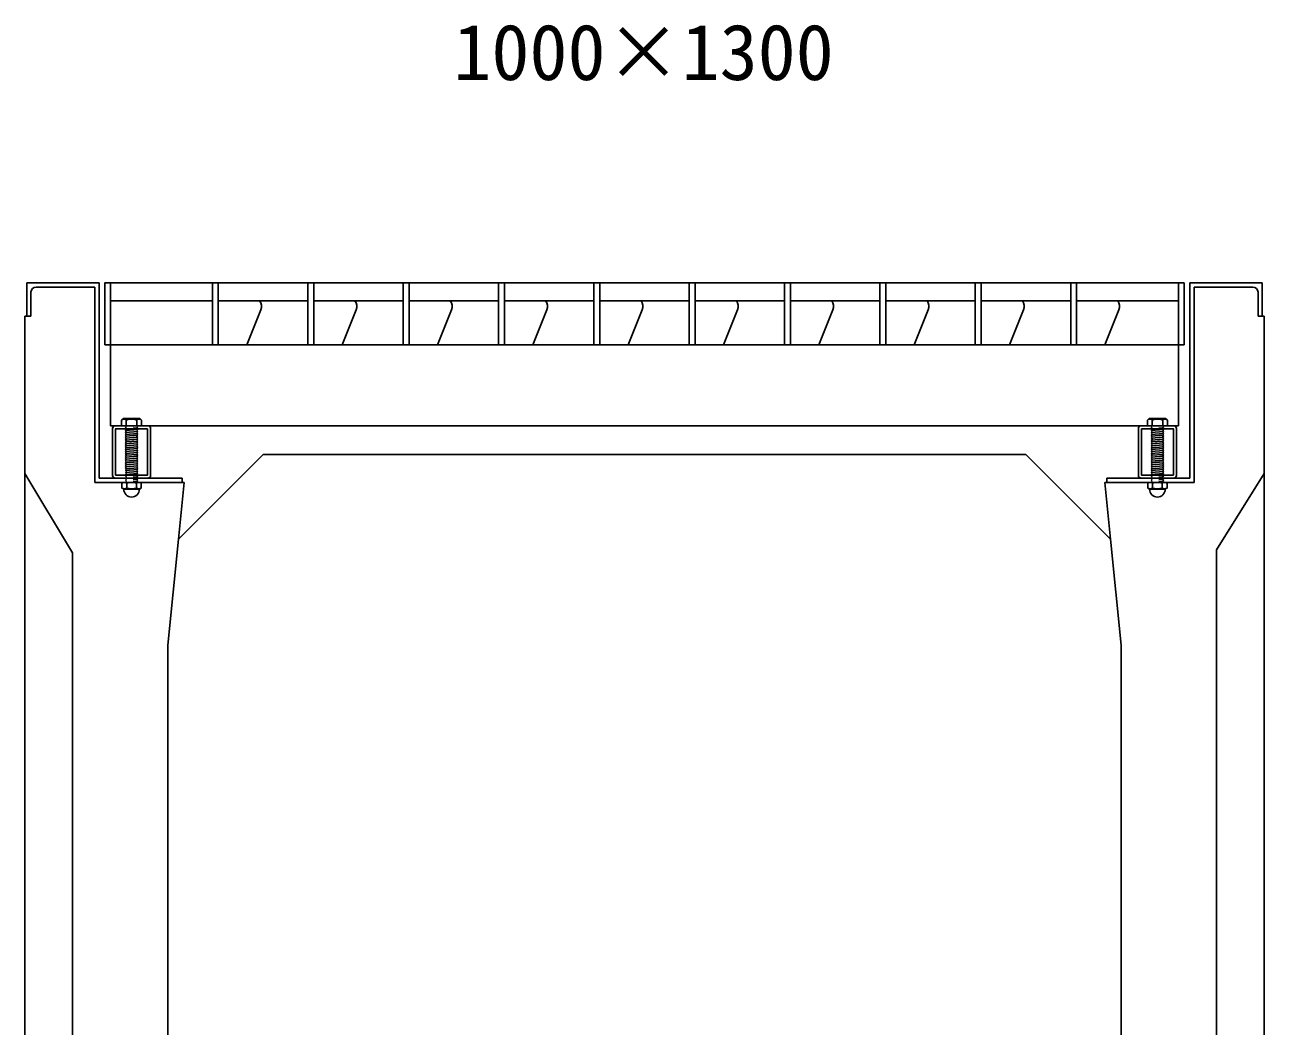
# Model space of a CAD drawing. Units: millimetres, scale not verified. Extents: x -16800 to 16800, y -5940 to 5940.
# Drawn here: x -5050 to -3750, y -1510 to -459 of the extents above; entities that cross this region are included whole.
import ezdxf
from ezdxf.enums import TextEntityAlignment as Align

# ---------------------------------------------------------------- set-up
doc = ezdxf.new("R2010")
doc.units = ezdxf.units.MM
doc.header["$LTSCALE"] = 20
doc.linetypes.add('DOTTED', pattern=[1.75, 0.25, -1.5])
for name, color, linetype, lineweight in [('0-2_HATCH', 6, 'Continuous', 25), ('0-5_OUTLINE', 3, 'Continuous', 25), ('0-6_TXT', 7, 'Continuous', 25)]:
    doc.layers.add(name, color=color, linetype=linetype, lineweight=lineweight)
doc.styles.add('ＭＳ ゴシック', font='')
doc.styles.get('ＭＳ ゴシック').set_extended_font_data('MS Gothic')

msp = doc.modelspace()

# ---------------------------------------------------------------- linework, layer by layer
at = {"layer": '0-2_HATCH'}
for p, q in [((-5043, -739.85), (-5043, -764.85)), ((-5037.5, -734.35), (-4976, -734.35)), ((-4976, -734.35), (-4976, -939.35)), ((-4971.5, -729.85), (-4971.5, -934.85)), ((-4959.5, -729.85), (-4959.5, -879.85)), ((-4852.5, -794.85), (-4852.5, -729.85)), ((-4846.5, -794.85), (-4846.5, -729.85)), ((-4752.5, -794.85), (-4752.5, -729.85)), ((-4746.5, -794.85), (-4746.5, -729.85)), ((-4652.5, -794.85), (-4652.5, -729.85)), ((-4646.5, -794.85), (-4646.5, -729.85)), ((-4552.5, -794.85), (-4552.5, -729.85)), ((-4546.5, -794.85), (-4546.5, -729.85)), ((-4452.5, -794.85), (-4452.5, -729.85)), ((-4446.5, -794.85), (-4446.5, -729.85)), ((-4352.5, -794.85), (-4352.5, -729.85)), ((-4346.5, -794.85), (-4346.5, -729.85)), ((-4252.5, -794.85), (-4252.5, -729.85)), ((-4246.5, -794.85), (-4246.5, -729.85)), ((-4152.5, -794.85), (-4152.5, -729.85)), ((-4146.5, -794.85), (-4146.5, -729.85)), ((-4052.5, -794.85), (-4052.5, -729.85)), ((-4046.5, -794.85), (-4046.5, -729.85)), ((-3952.5, -794.85), (-3952.5, -729.85)), ((-3946.5, -794.85), (-3946.5, -729.85)), ((-3839.5, -729.85), (-3839.5, -879.85)), ((-3833.5, -729.85), (-3833.5, -794.85)), ((-3827.5, -729.85), (-3827.5, -934.85)), ((-3823, -734.35), (-3823, -939.35)), ((-3761.5, -734.35), (-3823, -734.35)), ((-3756, -739.85), (-3756, -764.85)), ((-4852.5, -748.84), (-4959.5, -748.84)), ((-4752.5, -748.84), (-4846.5, -748.84)), ((-4652.5, -748.84), (-4746.5, -748.84)), ((-4552.5, -748.84), (-4646.5, -748.84)), ((-4452.5, -748.84), (-4546.5, -748.84)), ((-4352.5, -748.84), (-4446.5, -748.84)), ((-4252.5, -748.84), (-4346.5, -748.84)), ((-4152.5, -748.84), (-4246.5, -748.84)), ((-4052.5, -748.84), (-4146.5, -748.84)), ((-3952.5, -748.84), (-4046.5, -748.84)), ((-3839.5, -748.85), (-3946.5, -748.85)), ((-5047.5, -764.85), (-5043, -764.85)), ((-4816.5, -794.84), (-4801.93, -758.42)), ((-4716.5, -794.84), (-4701.93, -758.42)), ((-4616.5, -794.84), (-4601.93, -758.42)), ((-4516.5, -794.84), (-4501.93, -758.42)), ((-4416.5, -794.84), (-4401.93, -758.42)), ((-4316.5, -794.84), (-4301.93, -758.42)), ((-4216.5, -794.84), (-4201.93, -758.42)), ((-4116.5, -794.84), (-4101.93, -758.42)), ((-3916.5, -794.85), (-3901.93, -758.42)), ((-3751.5, -764.85), (-3756, -764.85)), ((-3833.5, -794.85), (-4965.5, -794.85)), ((-4752.5, -794.85), (-4627.5, -794.85)), ((-4552.5, -794.85), (-4527.5, -794.85)), ((-4452.5, -794.85), (-4427.5, -794.85)), ((-4352.5, -794.85), (-4327.5, -794.85)), ((-4252.5, -794.85), (-4227.5, -794.85)), ((-4152.5, -794.85), (-4127.5, -794.85)), ((-4052.5, -794.85), (-4027.5, -794.85)), ((-3952.5, -794.85), (-3911.5, -794.85)), ((-3946.5, -794.85), (-3900.5, -794.85)), ((-3839.5, -879.85), (-4959.5, -879.85)), ((-4957.5, -882.85), (-4957.5, -931.85)), ((-4954.5, -879.85), (-4920.5, -879.85)), ((-4946, -872.34), (-4948, -873.84)), ((-4948, -879.84), (-4948, -873.84)), ((-4927, -879.85), (-4948, -879.84)), ((-4947.67, -873.57), (-4946, -872.34)), ((-4929, -872.35), (-4946, -872.34)), ((-4944, -879.85), (-4931, -879.84)), ((-4944, -880.85), (-4943, -879.85)), ((-4943, -881.85), (-4944, -880.85)), ((-4944, -882.85), (-4943, -881.85)), ((-4943, -883.85), (-4944, -882.85)), ((-4944, -884.85), (-4943, -883.85)), ((-4931, -883.85), (-4944, -884.85)), ((-4943, -879.85), (-4943, -873.84)), ((-4932, -879.85), (-4932, -873.84)), ((-4932, -880.85), (-4931, -879.85)), ((-4931, -881.85), (-4932, -880.85)), ((-4932, -884.85), (-4931, -883.85)), ((-4927.32, -873.57), (-4929, -872.35)), ((-4927, -879.85), (-4927, -873.84)), ((-4917.5, -882.85), (-4917.5, -931.85)), ((-3881.5, -882.85), (-3881.5, -931.85)), ((-3844.5, -879.85), (-3878.5, -879.85)), ((-3870, -872.34), (-3872, -873.84)), ((-3872, -879.84), (-3872, -873.84)), ((-3851, -879.85), (-3872, -879.84)), ((-3871.67, -873.57), (-3870, -872.34)), ((-3853, -872.35), (-3870, -872.34)), ((-3868, -879.85), (-3855, -879.84)), ((-3868, -880.85), (-3867, -879.85)), ((-3867, -881.85), (-3868, -880.85)), ((-3868, -882.85), (-3867, -881.85)), ((-3867, -883.85), (-3868, -882.85)), ((-3868, -884.85), (-3867, -883.85)), ((-3855, -883.85), (-3868, -884.85)), ((-3867, -879.85), (-3867, -873.84)), ((-3856, -879.85), (-3856, -873.84)), ((-3856, -880.85), (-3855, -879.85)), ((-3855, -881.85), (-3856, -880.85)), ((-3856, -884.85), (-3855, -883.85)), ((-3851.33, -873.57), (-3853, -872.35)), ((-3851, -879.85), (-3851, -873.84)), ((-3841.5, -882.85), (-3841.5, -931.85)), ((-4943, -885.85), (-4944, -884.85)), ((-4944, -886.85), (-4943, -885.85)), ((-4931, -885.85), (-4944, -886.85)), ((-4943, -887.84), (-4944, -886.85)), ((-4944, -888.85), (-4943, -887.84)), ((-4931, -887.84), (-4944, -888.85)), ((-4943, -889.85), (-4944, -888.85)), ((-4944, -890.85), (-4943, -889.85)), ((-4931, -889.85), (-4944, -890.85)), ((-4943, -891.84), (-4944, -890.85)), ((-4931, -891.84), (-4944, -892.85)), ((-4944, -892.85), (-4943, -891.84)), ((-4931, -893.85), (-4944, -894.85)), ((-4943, -895.84), (-4944, -894.85)), ((-4944, -896.84), (-4943, -895.84)), ((-4931, -895.85), (-4944, -896.85)), ((-4943, -897.84), (-4944, -896.84)), ((-4931, -885.85), (-4932, -884.85)), ((-4932, -886.85), (-4931, -885.85)), ((-4931, -887.84), (-4932, -886.85)), ((-4932, -888.85), (-4931, -887.84)), ((-4931, -889.85), (-4932, -888.85)), ((-4932, -892.85), (-4931, -891.84)), ((-4931, -893.85), (-4932, -892.85)), ((-4932, -894.85), (-4931, -893.85)), ((-4931, -895.84), (-4932, -894.85)), ((-4932, -896.85), (-4931, -895.85)), ((-4932, -896.85), (-4931, -897.85)), ((-3867, -885.85), (-3868, -884.85)), ((-3868, -886.85), (-3867, -885.85)), ((-3855, -885.85), (-3868, -886.85)), ((-3867, -887.84), (-3868, -886.85)), ((-3868, -888.85), (-3867, -887.84)), ((-3855, -887.84), (-3868, -888.85)), ((-3867, -889.85), (-3868, -888.85)), ((-3868, -890.85), (-3867, -889.85)), ((-3855, -889.85), (-3868, -890.85)), ((-3867, -891.84), (-3868, -890.85)), ((-3855, -891.84), (-3868, -892.85)), ((-3868, -892.85), (-3867, -891.84)), ((-3855, -893.85), (-3868, -894.85)), ((-3867, -895.84), (-3868, -894.85)), ((-3868, -896.84), (-3867, -895.84)), ((-3855, -895.85), (-3868, -896.85)), ((-3867, -897.84), (-3868, -896.84)), ((-3855, -885.85), (-3856, -884.85)), ((-3856, -886.85), (-3855, -885.85)), ((-3855, -887.84), (-3856, -886.85)), ((-3856, -888.85), (-3855, -887.84)), ((-3855, -889.85), (-3856, -888.85)), ((-3856, -892.85), (-3855, -891.84)), ((-3855, -893.85), (-3856, -892.85)), ((-3856, -894.85), (-3855, -893.85)), ((-3855, -895.84), (-3856, -894.85)), ((-3856, -896.85), (-3855, -895.85)), ((-3856, -896.85), (-3855, -897.85)), ((-4931, -897.84), (-4944, -898.84)), ((-4944, -898.84), (-4943, -897.84)), ((-4943, -899.84), (-4944, -898.84)), ((-4931, -899.84), (-4944, -900.84)), ((-4944, -900.84), (-4943, -899.84)), ((-4943, -901.84), (-4944, -900.84)), ((-4931, -901.84), (-4944, -902.84)), ((-4944, -902.84), (-4943, -901.84)), ((-4943, -903.84), (-4944, -902.84)), ((-4931, -903.84), (-4944, -904.84)), ((-4944, -904.84), (-4943, -903.84)), ((-4943, -905.84), (-4944, -904.84)), ((-4931, -905.84), (-4944, -906.84)), ((-4944, -906.84), (-4943, -905.84)), ((-4943, -907.84), (-4944, -906.84)), ((-4931, -907.84), (-4944, -908.84)), ((-4944, -908.84), (-4943, -907.84)), ((-4943, -909.84), (-4944, -908.84)), ((-4931, -909.84), (-4944, -910.84)), ((-4944, -910.84), (-4943, -909.84)), ((-4932, -898.84), (-4931, -897.84)), ((-4932, -898.84), (-4931, -899.84)), ((-4932, -900.84), (-4931, -899.84)), ((-4932, -900.84), (-4931, -901.84)), ((-4932, -902.84), (-4931, -901.84)), ((-4932, -902.84), (-4931, -903.84)), ((-4932, -904.84), (-4931, -903.84)), ((-4932, -904.84), (-4931, -905.84)), ((-4932, -906.84), (-4931, -905.84)), ((-4932, -906.84), (-4931, -907.84)), ((-4932, -908.84), (-4931, -907.84)), ((-4932, -908.84), (-4931, -909.84)), ((-4932, -910.84), (-4931, -909.84)), ((-3855, -897.84), (-3868, -898.84)), ((-3868, -898.84), (-3867, -897.84)), ((-3867, -899.84), (-3868, -898.84)), ((-3855, -899.84), (-3868, -900.84)), ((-3868, -900.84), (-3867, -899.84)), ((-3867, -901.84), (-3868, -900.84)), ((-3855, -901.84), (-3868, -902.84)), ((-3868, -902.84), (-3867, -901.84)), ((-3867, -903.84), (-3868, -902.84)), ((-3855, -903.84), (-3868, -904.84)), ((-3868, -904.84), (-3867, -903.84)), ((-3867, -905.84), (-3868, -904.84)), ((-3855, -905.84), (-3868, -906.84)), ((-3868, -906.84), (-3867, -905.84)), ((-3867, -907.84), (-3868, -906.84)), ((-3855, -907.84), (-3868, -908.84)), ((-3868, -908.84), (-3867, -907.84)), ((-3867, -909.84), (-3868, -908.84)), ((-3855, -909.84), (-3868, -910.84)), ((-3868, -910.84), (-3867, -909.84)), ((-3856, -898.84), (-3855, -897.84)), ((-3856, -898.84), (-3855, -899.84)), ((-3856, -900.84), (-3855, -899.84)), ((-3856, -900.84), (-3855, -901.84)), ((-3856, -902.84), (-3855, -901.84)), ((-3856, -902.84), (-3855, -903.84)), ((-3856, -904.84), (-3855, -903.84)), ((-3856, -904.84), (-3855, -905.84)), ((-3856, -906.84), (-3855, -905.84)), ((-3856, -906.84), (-3855, -907.84)), ((-3856, -908.84), (-3855, -907.84)), ((-3856, -908.84), (-3855, -909.84)), ((-3856, -910.84), (-3855, -909.84)), ((-4943, -911.84), (-4944, -910.84)), ((-4931, -911.84), (-4944, -912.84)), ((-4944, -912.84), (-4943, -911.84)), ((-4943, -913.84), (-4944, -912.84)), ((-4931, -913.84), (-4944, -914.84)), ((-4944, -914.84), (-4943, -913.84)), ((-4943, -915.84), (-4944, -914.84)), ((-4931, -915.84), (-4944, -916.84)), ((-4944, -916.84), (-4943, -915.84)), ((-4943, -917.84), (-4944, -916.84)), ((-4931, -917.84), (-4944, -918.84)), ((-4944, -918.84), (-4943, -917.84)), ((-4943, -919.84), (-4944, -918.84)), ((-4931, -919.84), (-4944, -920.84)), ((-4944, -920.84), (-4943, -919.84)), ((-4943, -921.84), (-4944, -920.84)), ((-4931, -921.84), (-4944, -922.84)), ((-4944, -922.84), (-4943, -921.84)), ((-4943, -923.84), (-4944, -922.84)), ((-4932, -910.84), (-4931, -911.84)), ((-4932, -912.84), (-4931, -911.84)), ((-4932, -912.84), (-4931, -913.84)), ((-4932, -914.84), (-4931, -913.84)), ((-4932, -914.84), (-4931, -915.84)), ((-4932, -916.84), (-4931, -915.84)), ((-4932, -916.84), (-4931, -917.84)), ((-4932, -918.84), (-4931, -917.84)), ((-4932, -918.84), (-4931, -919.85)), ((-4932, -920.84), (-4931, -919.84)), ((-4932, -920.84), (-4931, -921.84)), ((-4932, -922.84), (-4931, -921.84)), ((-4932, -922.84), (-4930.99, -923.85)), ((-3867, -911.84), (-3868, -910.84)), ((-3855, -911.84), (-3868, -912.84)), ((-3868, -912.84), (-3867, -911.84)), ((-3867, -913.84), (-3868, -912.84)), ((-3855, -913.84), (-3868, -914.84)), ((-3868, -914.84), (-3867, -913.84)), ((-3867, -915.84), (-3868, -914.84)), ((-3855, -915.84), (-3868, -916.84)), ((-3868, -916.84), (-3867, -915.84)), ((-3867, -917.84), (-3868, -916.84)), ((-3855, -917.84), (-3868, -918.84)), ((-3868, -918.84), (-3867, -917.84)), ((-3867, -919.84), (-3868, -918.84)), ((-3855, -919.84), (-3868, -920.84)), ((-3868, -920.84), (-3867, -919.84)), ((-3867, -921.84), (-3868, -920.84)), ((-3855, -921.84), (-3868, -922.84)), ((-3868, -922.84), (-3867, -921.84)), ((-3867, -923.84), (-3868, -922.84)), ((-3856, -910.84), (-3855, -911.84)), ((-3856, -912.84), (-3855, -911.84)), ((-3856, -912.84), (-3855, -913.84)), ((-3856, -914.84), (-3855, -913.84)), ((-3856, -914.84), (-3855, -915.84)), ((-3856, -916.84), (-3855, -915.84)), ((-3856, -916.84), (-3855, -917.84)), ((-3856, -918.84), (-3855, -917.84)), ((-3856, -918.84), (-3855, -919.85)), ((-3856, -920.84), (-3855, -919.84)), ((-3856, -920.84), (-3855, -921.84)), ((-3856, -922.84), (-3855, -921.84)), ((-3856, -922.84), (-3855, -923.85)), ((-4954.5, -934.85), (-4920.5, -934.85)), ((-4931, -923.85), (-4944, -924.85)), ((-4944, -924.85), (-4943, -923.85)), ((-4943, -925.85), (-4944, -924.85)), ((-4930.99, -925.85), (-4943.99, -926.85)), ((-4943.99, -926.85), (-4942.99, -925.85)), ((-4942.99, -927.85), (-4943.99, -926.85)), ((-4930.99, -927.85), (-4943.99, -928.85)), ((-4943.99, -928.85), (-4942.99, -927.85)), ((-4942.99, -929.85), (-4943.99, -928.85)), ((-4930.99, -929.85), (-4943.99, -930.85)), ((-4943.99, -930.85), (-4942.99, -929.85)), ((-4942.99, -931.85), (-4943.99, -930.85)), ((-4943.99, -932.85), (-4942.99, -931.85)), ((-4942.99, -933.85), (-4943.99, -932.85)), ((-4943.98, -934.86), (-4942.98, -933.86)), ((-4942.98, -935.86), (-4943.98, -934.86)), ((-4943.98, -936.86), (-4942.98, -935.86)), ((-4932, -924.85), (-4931, -923.85)), ((-4932, -924.85), (-4930.99, -925.85)), ((-4931.99, -926.85), (-4930.99, -925.85)), ((-4931.99, -926.85), (-4930.99, -927.85)), ((-4931.99, -928.85), (-4930.99, -927.85)), ((-4931.99, -928.85), (-4930.99, -929.85)), ((-4931.99, -930.85), (-4930.99, -929.85)), ((-4931.99, -930.85), (-4930.99, -931.85)), ((-4931.99, -932.85), (-4930.99, -931.85)), ((-4931.99, -932.85), (-4930.98, -933.86)), ((-4931.98, -934.86), (-4930.98, -933.86)), ((-4931.98, -934.86), (-4930.98, -935.86)), ((-4931.98, -936.86), (-4930.98, -935.86)), ((-3844.5, -934.85), (-3878.5, -934.85)), ((-3855, -923.85), (-3868, -924.85)), ((-3868, -924.85), (-3867, -923.85)), ((-3867, -925.85), (-3868, -924.85)), ((-3854.99, -925.85), (-3867.99, -926.85)), ((-3867.99, -926.85), (-3866.99, -925.85)), ((-3866.99, -927.85), (-3867.99, -926.85)), ((-3854.99, -927.85), (-3867.99, -928.85)), ((-3867.99, -928.85), (-3866.99, -927.85)), ((-3866.99, -929.85), (-3867.99, -928.85)), ((-3854.99, -929.85), (-3867.99, -930.85)), ((-3867.99, -930.85), (-3866.99, -929.85)), ((-3866.99, -931.85), (-3867.99, -930.85)), ((-3867.99, -932.85), (-3866.99, -931.85)), ((-3866.99, -933.85), (-3867.99, -932.85)), ((-3867.99, -934.86), (-3866.99, -933.86)), ((-3866.99, -935.86), (-3867.99, -934.86)), ((-3867.98, -936.86), (-3866.98, -935.86)), ((-3856, -924.85), (-3855, -923.85)), ((-3856, -924.85), (-3854.99, -925.85)), ((-3855.99, -926.85), (-3854.99, -925.85)), ((-3855.99, -926.85), (-3854.99, -927.85)), ((-3855.99, -928.85), (-3854.99, -927.85)), ((-3855.99, -928.85), (-3854.99, -929.85)), ((-3855.99, -930.85), (-3854.99, -929.85)), ((-3855.99, -930.85), (-3854.99, -931.85)), ((-3855.99, -932.85), (-3854.99, -931.85)), ((-3855.99, -932.85), (-3854.98, -933.86)), ((-3855.98, -934.86), (-3854.98, -933.86)), ((-3855.98, -934.86), (-3854.98, -935.86)), ((-3855.98, -936.86), (-3854.98, -935.86)), ((-4946.84, -939.35), (-4947.71, -939.99)), ((-4947.71, -939.99), (-4947.7, -945.18)), ((-4946.01, -946.15), (-4947.7, -945.18)), ((-4928.16, -939.34), (-4946.84, -939.35)), ((-4946.01, -946.47), (-4946.01, -946.15)), ((-4928.99, -946.15), (-4946.01, -946.15)), ((-4928.99, -946.47), (-4946.01, -946.47)), ((-4943.99, -938.85), (-4942.99, -937.85)), ((-4943.5, -939.35), (-4943.99, -938.85)), ((-4942.98, -937.86), (-4943.98, -936.86)), ((-4942.6, -939.99), (-4942.6, -945.18)), ((-4932.4, -939.99), (-4932.4, -945.18)), ((-4931.99, -938.85), (-4930.99, -937.85)), ((-4931.99, -938.85), (-4931.5, -939.35)), ((-4931.98, -936.86), (-4930.98, -937.86)), ((-4928.99, -946.15), (-4927.29, -945.18)), ((-4928.99, -946.47), (-4928.99, -946.15)), ((-4928.16, -939.34), (-4927.29, -939.99)), ((-4927.29, -939.99), (-4927.29, -945.18)), ((-4882.45, -939.35), (-4888.39, -998.73)), ((-3916.55, -939.35), (-3910.61, -998.73)), ((-3870.84, -939.35), (-3871.71, -939.99)), ((-3871.71, -939.99), (-3871.71, -945.18)), ((-3870.01, -946.15), (-3871.71, -945.18)), ((-3852.16, -939.34), (-3870.84, -939.35)), ((-3870.01, -946.47), (-3870.01, -946.15)), ((-3852.99, -946.15), (-3870.01, -946.15)), ((-3852.99, -946.47), (-3870.01, -946.47)), ((-3867.99, -938.85), (-3866.99, -937.85)), ((-3867.5, -939.35), (-3867.99, -938.85)), ((-3866.98, -937.86), (-3867.98, -936.86)), ((-3866.6, -939.99), (-3866.6, -945.18)), ((-3856.4, -939.99), (-3856.4, -945.18)), ((-3855.99, -938.85), (-3854.99, -937.85)), ((-3855.99, -938.85), (-3855.5, -939.35)), ((-3855.98, -936.86), (-3854.98, -937.86)), ((-3852.99, -946.15), (-3851.29, -945.18)), ((-3852.99, -946.47), (-3852.99, -946.15)), ((-3852.16, -939.34), (-3851.29, -939.99)), ((-3851.29, -939.99), (-3851.29, -945.18))]:
    msp.add_line(p, q, dxfattribs=at)
at = {"layer": '0-2_HATCH', "linetype": 'DOTTED'}
for p, q in [((-4931, -879.85), (-4944, -880.85)), ((-4931, -881.85), (-4944, -882.85)), ((-3855, -879.85), (-3868, -880.85)), ((-3855, -881.85), (-3868, -882.85)), ((-4930.99, -931.85), (-4943.99, -932.85)), ((-4930.98, -933.86), (-4943.98, -934.86)), ((-4930.98, -935.86), (-4943.98, -936.86)), ((-3854.99, -931.85), (-3867.99, -932.85)), ((-3854.98, -933.86), (-3867.99, -934.86)), ((-3854.98, -935.86), (-3867.98, -936.86)), ((-4930.99, -937.85), (-4943.99, -938.85)), ((-4943.5, -939.35), (-4931.5, -939.35)), ((-3854.99, -937.85), (-3867.99, -938.85)), ((-3867.5, -939.35), (-3855.5, -939.35))]:
    msp.add_line(p, q, dxfattribs=at)
at = {"layer": '0-2_HATCH'}
for points in [[(-3833.5, -729.85), (-4965.5, -729.85), (-4965.5, -794.85)], [(-4046.5, -794.84), (-4016.5, -794.84), (-4001.93, -758.42)], [(-4931, -883.85), (-4932, -882.85), (-4931, -881.85)], [(-3855, -883.85), (-3856, -882.85), (-3855, -881.85)], [(-4944, -894.85), (-4943, -893.85), (-4944, -892.85)], [(-4931, -891.84), (-4932, -890.84), (-4931, -889.85)], [(-3868, -894.85), (-3867, -893.85), (-3868, -892.85)], [(-3855, -891.84), (-3856, -890.84), (-3855, -889.85)], [(-4884.5, -939.35), (-4884.5, -934.85), (-4971.5, -934.85)], [(-3914.5, -939.35), (-3914.5, -934.85), (-3827.5, -934.85)], [(-4882.45, -939.35), (-4884.5, -939.35), (-4976, -939.35)], [(-3916.55, -939.35), (-3914.5, -939.35), (-3823, -939.35)]]:
    msp.add_lwpolyline(points, dxfattribs=at)
for points in [[(-4920.7, -883.05), (-4920.7, -931.65), (-4954.3, -931.65), (-4954.3, -883.05)], [(-3878.3, -883.05), (-3878.3, -931.65), (-3844.7, -931.65), (-3844.7, -883.05)]]:
    msp.add_lwpolyline(points, close=True, dxfattribs=at)
for centre, radius, start, end in [((-5037.5, -739.85), 5.5, 90, 180), ((-3761.5, -739.85), 5.5, 0, 90), ((-4811.12, -754.74), 9.9, 338.19859, 36.58107), ((-4711.12, -754.74), 9.9, 338.19859, 36.58107), ((-4611.12, -754.74), 9.9, 338.19859, 36.58107), ((-4511.12, -754.74), 9.9, 338.19859, 36.58107), ((-4411.12, -754.74), 9.9, 338.19859, 36.58107), ((-4311.12, -754.74), 9.9, 338.19859, 36.58107), ((-4211.12, -754.74), 9.9, 338.19859, 36.58107), ((-4111.12, -754.74), 9.9, 338.19859, 36.58107), ((-4011.12, -754.74), 9.9, 338.19859, 36.58107), ((-3911.12, -754.75), 9.9, 338.19859, 36.58107), ((-4954.5, -882.85), 3, 90, 180), ((-4945.5, -876.47), 3.62, 46.39563, 133.60437), ((-4937.5, -888.47), 15.62, 69.39075, 110.60925), ((-4929.5, -876.47), 3.62, 46.39563, 133.60437), ((-4920.5, -882.85), 3, 0, 90), ((-3878.5, -882.85), 3, 90, 180), ((-3869.5, -876.47), 3.62, 46.39563, 133.60437), ((-3861.5, -888.47), 15.62, 69.39075, 110.60925), ((-3853.5, -876.47), 3.62, 46.39563, 133.60437), ((-3844.5, -882.85), 3, 0, 90), ((-4954.5, -931.85), 3, 180, 270), ((-4920.5, -931.85), 3, 270, 0), ((-3878.5, -931.85), 3, 180, 270), ((-3844.5, -931.85), 3, 270, 0), ((-4945.15, -944.69), 5.35, 61.49832, 118.50684), ((-4945.15, -940.48), 5.35, 241.49843, 298.50089), ((-4937.5, -946.47), 8.19, 180, 359.99995), ((-4937.5, -959.76), 20.42, 75.52621, 104.47362), ((-4937.5, -925.41), 20.42, 255.52638, 284.47374), ((-4929.85, -944.69), 5.35, 61.49231, 118.50169), ((-4929.85, -940.48), 5.35, 241.49989, 298.5), ((-3869.15, -944.69), 5.35, 61.49832, 118.50684), ((-3869.15, -940.48), 5.35, 241.49843, 298.50089), ((-3861.5, -946.47), 8.19, 180, 359.99995), ((-3861.5, -959.76), 20.42, 75.52621, 104.47362), ((-3861.5, -925.41), 20.42, 255.52638, 284.47374), ((-3853.85, -944.69), 5.35, 61.49231, 118.50169), ((-3853.85, -940.48), 5.35, 241.49989, 298.5)]:
    msp.add_arc(centre, radius, start, end, dxfattribs=at)
at = {"layer": '0-5_OUTLINE'}
for p, q in [((-5047.5, -729.85), (-5047.5, -764.85)), ((-4971.5, -729.85), (-5047.5, -729.85)), ((-3751.5, -729.85), (-3827.5, -729.85)), ((-3751.5, -729.85), (-3751.5, -764.85)), ((-5049.5, -764.85), (-5047.5, -764.85)), ((-5049.5, -764.85), (-5049.5, -2259.85)), ((-3751.5, -764.85), (-3749.5, -764.85)), ((-3749.5, -764.85), (-3749.5, -2259.85)), ((-4799.5, -909.85), (-3999.5, -909.85)), ((-3999.5, -909.85), (-3910.61, -998.73)), ((-3749.5, -929.85), (-3799.5, -1009.85)), ((-3910.61, -998.73), (-3899.5, -1109.85)), ((-3799.5, -2259.85), (-3799.5, -1009.85)), ((-4899.5, -1109.85), (-4899.5, -2259.85)), ((-3899.5, -2259.85), (-3899.5, -1109.85))]:
    msp.add_line(p, q, dxfattribs=at)
for points in [[(-4799.5, -909.85), (-4888.39, -998.73), (-4899.5, -1109.85)], [(-5049.5, -929.85), (-4999.5, -1013.18), (-4999.5, -2259.85)]]:
    msp.add_lwpolyline(points, dxfattribs=at)

# ---------------------------------------------------------------- texts
at = {"layer": '0-6_TXT', "style": 'ＭＳ ゴシック'}
msp.add_text('1000×1300', height=58.65, dxfattribs=at).set_placement((-4600, -534.84), align=Align.BOTTOM_LEFT)

doc.saveas('drawing.dxf')
